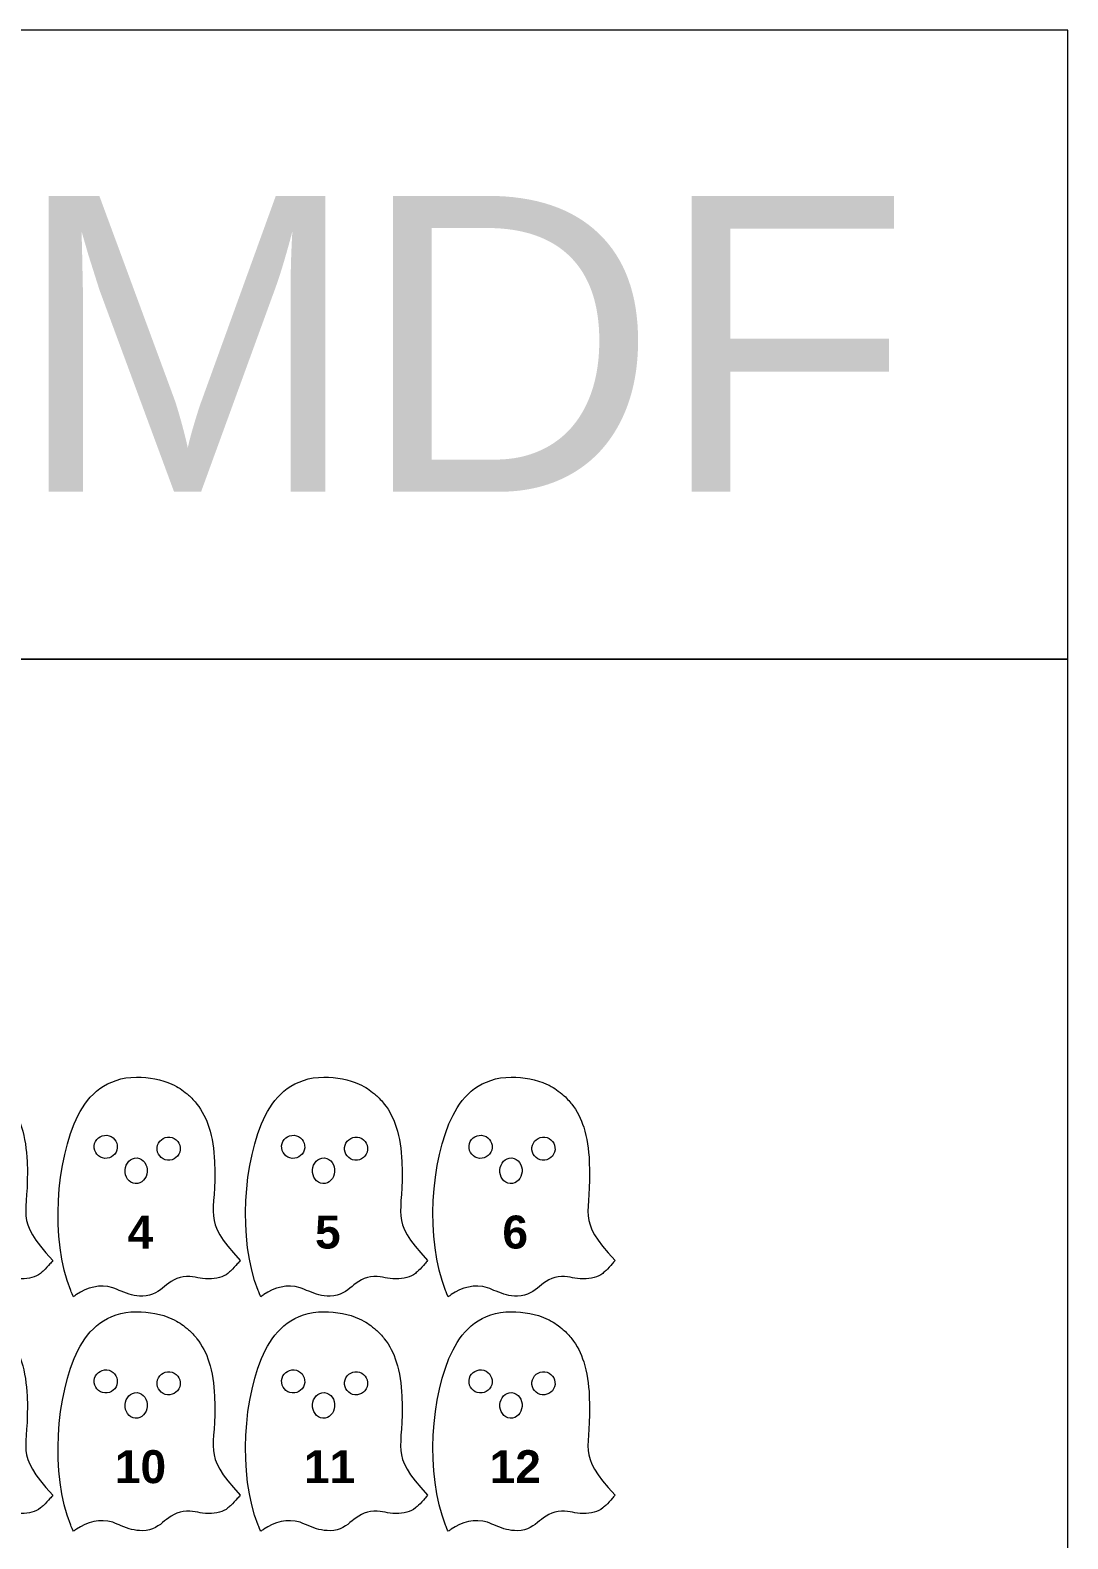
# Model space of a CAD drawing. Header units: millimetres. Extents: x -1046 to 698, y 452 to 943.
# Drawn here: x 516.2 to 697.7, y 679.1 to 943.2 of the extents above; entities that cross this region are included whole.
import ezdxf

# ---------------------------------------------------------------- set-up
doc = ezdxf.new("R2010")
doc.units = ezdxf.units.MM
doc.header["$MEASUREMENT"] = 0
doc.layers.add('Camada 1', color=7, linetype='Continuous')
doc.styles.add('0', font='arialbd.ttf', dxfattribs={"height": 1})
doc.styles.add('3', font='Arial', dxfattribs={"height": 1})

msp = doc.modelspace()

# ---------------------------------------------------------------- linework, layer by layer
at = {"layer": 'Camada 1', "color": 142, "lineweight": 20}
for points in [[(348.8268, 833.12), (697.6536, 833.12), (697.6536, 943.1868), (348.8268, 943.1868), (348.8268, 833.12)], [(348.8268, 452.12), (697.6536, 452.12), (697.6536, 833.12), (348.8268, 833.12), (348.8268, 452.12)]]:
    msp.add_lwpolyline(points, close=True, dxfattribs=at)
at = {"layer": 'Camada 1', "color": 250, "lineweight": 9}
for points, knots in [([(490.4605, 722.6178), (490.5533, 722.3831), (490.8276, 721.671), (490.9465, 721.52), (490.9465, 721.52), (491.0429, 721.5674), (491.1029, 721.6279), (491.1973, 721.6942), (491.1973, 721.6942), (491.2846, 721.7552), (491.3633, 721.8128), (491.4563, 721.8764), (491.4563, 721.8764), (493.2995, 723.1395), (495.5813, 723.7703), (497.8003, 723.0895), (497.8003, 723.0895), (498.3241, 722.9288), (498.8083, 722.668), (499.3053, 722.4705), (499.3053, 722.4705), (500.6011, 721.9555), (501.5542, 721.6153), (503.0555, 721.6153), (503.0555, 721.6153), (504.8116, 721.6153), (505.9472, 722.5658), (506.8898, 723.3239), (506.8898, 723.3239), (507.729, 723.9987), (509.1486, 725.0557), (510.7234, 725.0557), (510.7234, 725.0557), (512.332, 725.0557), (513.0266, 724.6364), (514.5575, 724.6364), (514.5575, 724.6364), (515.9599, 724.6364), (517.1006, 724.9172), (517.963, 725.6018), (517.963, 725.6018), (518.1811, 725.775), (518.3465, 725.9317), (518.5373, 726.1032), (518.5373, 726.1032), (518.8167, 726.3545), (519.3313, 726.9514), (519.605, 727.2417), (519.605, 727.2417), (519.6835, 727.3249), (519.7873, 727.4486), (519.8583, 727.5412), (519.8583, 727.5412), (519.945, 727.6545), (520.0355, 727.7254), (520.1142, 727.8492), (520.1142, 727.8492), (513.1267, 735.4102), (516.0781, 735.3878), (515.6103, 745.1748), (515.6103, 745.1748), (515.5093, 747.289), (515.2422, 749.2914), (514.6336, 751.1993), (514.6336, 751.1993), (514.1877, 752.5977), (513.4422, 754.0951), (512.5369, 755.227), (512.5369, 755.227), (512.1561, 755.7031), (511.5121, 756.4428), (511.0566, 756.8088), (511.0566, 756.8088), (510.9732, 756.8758), (510.9052, 756.9448), (510.8199, 757.0138), (510.8199, 757.0138), (509.9096, 757.7509), (509.3534, 758.1647), (508.1449, 758.7242), (508.1449, 758.7242), (506.3626, 759.5494), (504.1277, 759.9469), (501.9624, 759.9469), (501.9624, 759.9469), (499.3499, 759.9469), (497.227, 759.1134), (495.5535, 757.9297), (495.5535, 757.9297), (493.9763, 756.8142), (492.6339, 754.9945), (491.7786, 753.2919), (491.7786, 753.2919), (487.8132, 745.3985), (486.9419, 731.523), (490.4605, 722.6178)], [0, 0, 0, 0, 0.04, 0.04, 0.04, 0.04, 0.08, 0.08, 0.08, 0.08, 0.12, 0.12, 0.12, 0.12, 0.16, 0.16, 0.16, 0.16, 0.2, 0.2, 0.2, 0.2, 0.24, 0.24, 0.24, 0.24, 0.28, 0.28, 0.28, 0.28, 0.32, 0.32, 0.32, 0.32, 0.36, 0.36, 0.36, 0.36, 0.4, 0.4, 0.4, 0.4, 0.44, 0.44, 0.44, 0.44, 0.48, 0.48, 0.48, 0.48, 0.52, 0.52, 0.52, 0.52, 0.56, 0.56, 0.56, 0.56, 0.6, 0.6, 0.6, 0.6, 0.64, 0.64, 0.64, 0.64, 0.68, 0.68, 0.68, 0.68, 0.72, 0.72, 0.72, 0.72, 0.76, 0.76, 0.76, 0.76, 0.8, 0.8, 0.8, 0.8, 0.84, 0.84, 0.84, 0.84, 0.88, 0.88, 0.88, 0.88, 0.92, 0.92, 0.92, 0.92, 1, 1, 1, 1]), ([(523.2402, 722.6178), (523.333, 722.3831), (523.6073, 721.671), (523.7262, 721.52), (523.7262, 721.52), (523.8226, 721.5674), (523.8826, 721.6279), (523.977, 721.6942), (523.977, 721.6942), (524.0643, 721.7552), (524.143, 721.8128), (524.236, 721.8764), (524.236, 721.8764), (526.0792, 723.1395), (528.361, 723.7703), (530.58, 723.0895), (530.58, 723.0895), (531.1038, 722.9288), (531.588, 722.668), (532.085, 722.4705), (532.085, 722.4705), (533.3808, 721.9555), (534.3339, 721.6153), (535.8352, 721.6153), (535.8352, 721.6153), (537.5913, 721.6153), (538.7269, 722.5658), (539.6695, 723.3239), (539.6695, 723.3239), (540.5087, 723.9987), (541.9283, 725.0557), (543.5031, 725.0557), (543.5031, 725.0557), (545.1117, 725.0557), (545.8063, 724.6364), (547.3372, 724.6364), (547.3372, 724.6364), (548.7396, 724.6364), (549.8803, 724.9172), (550.7427, 725.6018), (550.7427, 725.6018), (550.9608, 725.775), (551.1262, 725.9317), (551.317, 726.1032), (551.317, 726.1032), (551.5964, 726.3545), (552.111, 726.9514), (552.3847, 727.2417), (552.3847, 727.2417), (552.4632, 727.3249), (552.567, 727.4486), (552.638, 727.5412), (552.638, 727.5412), (552.7247, 727.6545), (552.8152, 727.7254), (552.8939, 727.8492), (552.8939, 727.8492), (545.9064, 735.4102), (548.8578, 735.3878), (548.39, 745.1748), (548.39, 745.1748), (548.289, 747.289), (548.0219, 749.2914), (547.4133, 751.1993), (547.4133, 751.1993), (546.9674, 752.5977), (546.2219, 754.0951), (545.3166, 755.227), (545.3166, 755.227), (544.9358, 755.7031), (544.2918, 756.4428), (543.8363, 756.8088), (543.8363, 756.8088), (543.7529, 756.8758), (543.6849, 756.9448), (543.5996, 757.0138), (543.5996, 757.0138), (542.6893, 757.7509), (542.1331, 758.1647), (540.9246, 758.7242), (540.9246, 758.7242), (539.1423, 759.5494), (536.9074, 759.9469), (534.7421, 759.9469), (534.7421, 759.9469), (532.1296, 759.9469), (530.0067, 759.1134), (528.3332, 757.9297), (528.3332, 757.9297), (526.756, 756.8142), (525.4136, 754.9945), (524.5583, 753.2919), (524.5583, 753.2919), (520.5929, 745.3985), (519.7216, 731.523), (523.2402, 722.6178)], [0, 0, 0, 0, 0.04, 0.04, 0.04, 0.04, 0.08, 0.08, 0.08, 0.08, 0.12, 0.12, 0.12, 0.12, 0.16, 0.16, 0.16, 0.16, 0.2, 0.2, 0.2, 0.2, 0.24, 0.24, 0.24, 0.24, 0.28, 0.28, 0.28, 0.28, 0.32, 0.32, 0.32, 0.32, 0.36, 0.36, 0.36, 0.36, 0.4, 0.4, 0.4, 0.4, 0.44, 0.44, 0.44, 0.44, 0.48, 0.48, 0.48, 0.48, 0.52, 0.52, 0.52, 0.52, 0.56, 0.56, 0.56, 0.56, 0.6, 0.6, 0.6, 0.6, 0.64, 0.64, 0.64, 0.64, 0.68, 0.68, 0.68, 0.68, 0.72, 0.72, 0.72, 0.72, 0.76, 0.76, 0.76, 0.76, 0.8, 0.8, 0.8, 0.8, 0.84, 0.84, 0.84, 0.84, 0.88, 0.88, 0.88, 0.88, 0.92, 0.92, 0.92, 0.92, 1, 1, 1, 1]), ([(556.0199, 722.6178), (556.1127, 722.3831), (556.387, 721.671), (556.5059, 721.52), (556.5059, 721.52), (556.6023, 721.5674), (556.6623, 721.6279), (556.7567, 721.6942), (556.7567, 721.6942), (556.844, 721.7552), (556.9227, 721.8128), (557.0157, 721.8764), (557.0157, 721.8764), (558.8589, 723.1395), (561.1407, 723.7703), (563.3597, 723.0895), (563.3597, 723.0895), (563.8835, 722.9288), (564.3677, 722.668), (564.8647, 722.4705), (564.8647, 722.4705), (566.1605, 721.9555), (567.1136, 721.6153), (568.6149, 721.6153), (568.6149, 721.6153), (570.371, 721.6153), (571.5066, 722.5658), (572.4492, 723.3239), (572.4492, 723.3239), (573.2884, 723.9987), (574.708, 725.0557), (576.2828, 725.0557), (576.2828, 725.0557), (577.8914, 725.0557), (578.586, 724.6364), (580.1169, 724.6364), (580.1169, 724.6364), (581.5193, 724.6364), (582.66, 724.9172), (583.5224, 725.6018), (583.5224, 725.6018), (583.7405, 725.775), (583.9059, 725.9317), (584.0967, 726.1032), (584.0967, 726.1032), (584.3761, 726.3545), (584.8907, 726.9514), (585.1644, 727.2417), (585.1644, 727.2417), (585.2429, 727.3249), (585.3467, 727.4486), (585.4177, 727.5412), (585.4177, 727.5412), (585.5044, 727.6545), (585.5949, 727.7254), (585.6736, 727.8492), (585.6736, 727.8492), (578.6861, 735.4102), (581.6375, 735.3878), (581.1697, 745.1748), (581.1697, 745.1748), (581.0687, 747.289), (580.8016, 749.2914), (580.193, 751.1993), (580.193, 751.1993), (579.7471, 752.5977), (579.0016, 754.0951), (578.0963, 755.227), (578.0963, 755.227), (577.7155, 755.7031), (577.0715, 756.4428), (576.616, 756.8088), (576.616, 756.8088), (576.5326, 756.8758), (576.4646, 756.9448), (576.3793, 757.0138), (576.3793, 757.0138), (575.469, 757.7509), (574.9128, 758.1647), (573.7043, 758.7242), (573.7043, 758.7242), (571.922, 759.5494), (569.6871, 759.9469), (567.5218, 759.9469), (567.5218, 759.9469), (564.9093, 759.9469), (562.7864, 759.1134), (561.1129, 757.9297), (561.1129, 757.9297), (559.5357, 756.8142), (558.1933, 754.9945), (557.338, 753.2919), (557.338, 753.2919), (553.3726, 745.3985), (552.5013, 731.523), (556.0199, 722.6178)], [0, 0, 0, 0, 0.04, 0.04, 0.04, 0.04, 0.08, 0.08, 0.08, 0.08, 0.12, 0.12, 0.12, 0.12, 0.16, 0.16, 0.16, 0.16, 0.2, 0.2, 0.2, 0.2, 0.24, 0.24, 0.24, 0.24, 0.28, 0.28, 0.28, 0.28, 0.32, 0.32, 0.32, 0.32, 0.36, 0.36, 0.36, 0.36, 0.4, 0.4, 0.4, 0.4, 0.44, 0.44, 0.44, 0.44, 0.48, 0.48, 0.48, 0.48, 0.52, 0.52, 0.52, 0.52, 0.56, 0.56, 0.56, 0.56, 0.6, 0.6, 0.6, 0.6, 0.64, 0.64, 0.64, 0.64, 0.68, 0.68, 0.68, 0.68, 0.72, 0.72, 0.72, 0.72, 0.76, 0.76, 0.76, 0.76, 0.8, 0.8, 0.8, 0.8, 0.84, 0.84, 0.84, 0.84, 0.88, 0.88, 0.88, 0.88, 0.92, 0.92, 0.92, 0.92, 1, 1, 1, 1]), ([(588.7996, 722.6178), (588.8924, 722.3831), (589.1667, 721.671), (589.2856, 721.52), (589.2856, 721.52), (589.382, 721.5674), (589.442, 721.6279), (589.5364, 721.6942), (589.5364, 721.6942), (589.6237, 721.7552), (589.7024, 721.8128), (589.7954, 721.8764), (589.7954, 721.8764), (591.6386, 723.1395), (593.9204, 723.7703), (596.1394, 723.0895), (596.1394, 723.0895), (596.6632, 722.9288), (597.1474, 722.668), (597.6444, 722.4705), (597.6444, 722.4705), (598.9402, 721.9555), (599.8933, 721.6153), (601.3946, 721.6153), (601.3946, 721.6153), (603.1507, 721.6153), (604.2863, 722.5658), (605.2289, 723.3239), (605.2289, 723.3239), (606.0681, 723.9987), (607.4877, 725.0557), (609.0625, 725.0557), (609.0625, 725.0557), (610.6711, 725.0557), (611.3657, 724.6364), (612.8966, 724.6364), (612.8966, 724.6364), (614.299, 724.6364), (615.4397, 724.9172), (616.3021, 725.6018), (616.3021, 725.6018), (616.5202, 725.775), (616.6856, 725.9317), (616.8764, 726.1032), (616.8764, 726.1032), (617.1558, 726.3545), (617.6704, 726.9514), (617.9441, 727.2417), (617.9441, 727.2417), (618.0226, 727.3249), (618.1264, 727.4486), (618.1974, 727.5412), (618.1974, 727.5412), (618.2841, 727.6545), (618.3746, 727.7254), (618.4533, 727.8492), (618.4533, 727.8492), (611.4658, 735.4102), (614.4172, 735.3878), (613.9494, 745.1748), (613.9494, 745.1748), (613.8484, 747.289), (613.5813, 749.2914), (612.9727, 751.1993), (612.9727, 751.1993), (612.5268, 752.5977), (611.7813, 754.0951), (610.876, 755.227), (610.876, 755.227), (610.4952, 755.7031), (609.8512, 756.4428), (609.3957, 756.8088), (609.3957, 756.8088), (609.3123, 756.8758), (609.2443, 756.9448), (609.159, 757.0138), (609.159, 757.0138), (608.2487, 757.7509), (607.6925, 758.1647), (606.484, 758.7242), (606.484, 758.7242), (604.7017, 759.5494), (602.4668, 759.9469), (600.3015, 759.9469), (600.3015, 759.9469), (597.689, 759.9469), (595.5661, 759.1134), (593.8926, 757.9297), (593.8926, 757.9297), (592.3154, 756.8142), (590.973, 754.9945), (590.1177, 753.2919), (590.1177, 753.2919), (586.1523, 745.3985), (585.281, 731.523), (588.7996, 722.6178)], [0, 0, 0, 0, 0.04, 0.04, 0.04, 0.04, 0.08, 0.08, 0.08, 0.08, 0.12, 0.12, 0.12, 0.12, 0.16, 0.16, 0.16, 0.16, 0.2, 0.2, 0.2, 0.2, 0.24, 0.24, 0.24, 0.24, 0.28, 0.28, 0.28, 0.28, 0.32, 0.32, 0.32, 0.32, 0.36, 0.36, 0.36, 0.36, 0.4, 0.4, 0.4, 0.4, 0.44, 0.44, 0.44, 0.44, 0.48, 0.48, 0.48, 0.48, 0.52, 0.52, 0.52, 0.52, 0.56, 0.56, 0.56, 0.56, 0.6, 0.6, 0.6, 0.6, 0.64, 0.64, 0.64, 0.64, 0.68, 0.68, 0.68, 0.68, 0.72, 0.72, 0.72, 0.72, 0.76, 0.76, 0.76, 0.76, 0.8, 0.8, 0.8, 0.8, 0.84, 0.84, 0.84, 0.84, 0.88, 0.88, 0.88, 0.88, 0.92, 0.92, 0.92, 0.92, 1, 1, 1, 1]), ([(529.134, 749.756), (528.0937, 749.6176), (527.2042, 748.707), (527.3674, 747.4851), (527.3674, 747.4851), (527.5043, 746.4599), (528.4508, 745.5839), (529.6412, 745.7463), (529.6412, 745.7463), (530.6621, 745.8856), (531.5332, 746.8136), (531.3781, 748.0169), (531.3781, 748.0169), (531.2475, 749.0295), (530.3139, 749.913), (529.134, 749.756)], [0, 0, 0, 0, 0.2, 0.2, 0.2, 0.2, 0.4, 0.4, 0.4, 0.4, 0.6, 0.6, 0.6, 0.6, 1, 1, 1, 1]), ([(561.9137, 749.756), (560.8734, 749.6176), (559.9839, 748.707), (560.1471, 747.4851), (560.1471, 747.4851), (560.284, 746.4599), (561.2305, 745.5839), (562.4209, 745.7463), (562.4209, 745.7463), (563.4418, 745.8856), (564.3129, 746.8136), (564.1578, 748.0169), (564.1578, 748.0169), (564.0272, 749.0295), (563.0936, 749.913), (561.9137, 749.756)], [0, 0, 0, 0, 0.2, 0.2, 0.2, 0.2, 0.4, 0.4, 0.4, 0.4, 0.6, 0.6, 0.6, 0.6, 1, 1, 1, 1]), ([(594.6934, 749.756), (593.6531, 749.6176), (592.7636, 748.707), (592.9268, 747.4851), (592.9268, 747.4851), (593.0637, 746.4599), (594.0102, 745.5839), (595.2006, 745.7463), (595.2006, 745.7463), (596.2215, 745.8856), (597.0926, 746.8136), (596.9375, 748.0169), (596.9375, 748.0169), (596.8069, 749.0295), (595.8733, 749.913), (594.6934, 749.756)], [0, 0, 0, 0, 0.2, 0.2, 0.2, 0.2, 0.4, 0.4, 0.4, 0.4, 0.6, 0.6, 0.6, 0.6, 1, 1, 1, 1]), ([(540.1784, 749.4331), (539.1191, 749.3176), (538.2412, 748.4052), (538.3697, 747.1975), (538.3697, 747.1975), (538.48, 746.1605), (539.4171, 745.2829), (540.6065, 745.4131), (540.6065, 745.4131), (541.6326, 745.5253), (542.5202, 746.4588), (542.3911, 747.6399), (542.3911, 747.6399), (542.2776, 748.6756), (541.3491, 749.5606), (540.1784, 749.4331)], [0, 0, 0, 0, 0.2, 0.2, 0.2, 0.2, 0.4, 0.4, 0.4, 0.4, 0.6, 0.6, 0.6, 0.6, 1, 1, 1, 1]), ([(572.9581, 749.4331), (571.8988, 749.3176), (571.0209, 748.4052), (571.1494, 747.1975), (571.1494, 747.1975), (571.2597, 746.1605), (572.1968, 745.2829), (573.3862, 745.4131), (573.3862, 745.4131), (574.4123, 745.5253), (575.2999, 746.4588), (575.1708, 747.6399), (575.1708, 747.6399), (575.0573, 748.6756), (574.1288, 749.5606), (572.9581, 749.4331)], [0, 0, 0, 0, 0.2, 0.2, 0.2, 0.2, 0.4, 0.4, 0.4, 0.4, 0.6, 0.6, 0.6, 0.6, 1, 1, 1, 1]), ([(605.7378, 749.4331), (604.6785, 749.3176), (603.8006, 748.4052), (603.9291, 747.1975), (603.9291, 747.1975), (604.0394, 746.1605), (604.9765, 745.2829), (606.1659, 745.4131), (606.1659, 745.4131), (607.192, 745.5253), (608.0796, 746.4588), (607.9505, 747.6399), (607.9505, 747.6399), (607.837, 748.6756), (606.9085, 749.5606), (605.7378, 749.4331)], [0, 0, 0, 0, 0.2, 0.2, 0.2, 0.2, 0.4, 0.4, 0.4, 0.4, 0.6, 0.6, 0.6, 0.6, 1, 1, 1, 1]), ([(534.4033, 745.7684), (533.3771, 745.5749), (532.6201, 744.5079), (532.7626, 743.2452), (532.7626, 743.2452), (532.8837, 742.1735), (533.7612, 741.1282), (534.9847, 741.3458), (534.9847, 741.3458), (535.9949, 741.5255), (536.7494, 742.6044), (536.6227, 743.8334), (536.6227, 743.8334), (536.5123, 744.9035), (535.6424, 746.002), (534.4033, 745.7684)], [0, 0, 0, 0, 0.2, 0.2, 0.2, 0.2, 0.4, 0.4, 0.4, 0.4, 0.6, 0.6, 0.6, 0.6, 1, 1, 1, 1]), ([(567.183, 745.7684), (566.1568, 745.5749), (565.3998, 744.5079), (565.5423, 743.2452), (565.5423, 743.2452), (565.6634, 742.1735), (566.5409, 741.1282), (567.7644, 741.3458), (567.7644, 741.3458), (568.7746, 741.5255), (569.5291, 742.6044), (569.4024, 743.8334), (569.4024, 743.8334), (569.292, 744.9035), (568.4221, 746.002), (567.183, 745.7684)], [0, 0, 0, 0, 0.2, 0.2, 0.2, 0.2, 0.4, 0.4, 0.4, 0.4, 0.6, 0.6, 0.6, 0.6, 1, 1, 1, 1]), ([(599.9627, 745.7684), (598.9365, 745.5749), (598.1795, 744.5079), (598.322, 743.2452), (598.322, 743.2452), (598.4431, 742.1735), (599.3206, 741.1282), (600.5441, 741.3458), (600.5441, 741.3458), (601.5543, 741.5255), (602.3088, 742.6044), (602.1821, 743.8334), (602.1821, 743.8334), (602.0717, 744.9035), (601.2018, 746.002), (599.9627, 745.7684)], [0, 0, 0, 0, 0.2, 0.2, 0.2, 0.2, 0.4, 0.4, 0.4, 0.4, 0.6, 0.6, 0.6, 0.6, 1, 1, 1, 1]), ([(490.4605, 681.5544), (490.5533, 681.3197), (490.8276, 680.6076), (490.9465, 680.4566), (490.9465, 680.4566), (491.0429, 680.504), (491.1029, 680.5645), (491.1973, 680.6308), (491.1973, 680.6308), (491.2846, 680.6918), (491.3633, 680.7494), (491.4563, 680.813), (491.4563, 680.813), (493.2995, 682.0761), (495.5813, 682.7069), (497.8003, 682.0261), (497.8003, 682.0261), (498.3241, 681.8654), (498.8083, 681.6046), (499.3053, 681.4071), (499.3053, 681.4071), (500.6011, 680.8921), (501.5542, 680.5519), (503.0555, 680.5519), (503.0555, 680.5519), (504.8116, 680.5519), (505.9472, 681.5024), (506.8898, 682.2605), (506.8898, 682.2605), (507.729, 682.9353), (509.1486, 683.9923), (510.7234, 683.9923), (510.7234, 683.9923), (512.332, 683.9923), (513.0266, 683.573), (514.5575, 683.573), (514.5575, 683.573), (515.9599, 683.573), (517.1006, 683.8538), (517.963, 684.5384), (517.963, 684.5384), (518.1811, 684.7116), (518.3465, 684.8683), (518.5373, 685.0398), (518.5373, 685.0398), (518.8167, 685.2911), (519.3313, 685.888), (519.605, 686.1783), (519.605, 686.1783), (519.6835, 686.2615), (519.7873, 686.3852), (519.8583, 686.4778), (519.8583, 686.4778), (519.945, 686.5911), (520.0355, 686.662), (520.1142, 686.7858), (520.1142, 686.7858), (513.1267, 694.3468), (516.0781, 694.3244), (515.6103, 704.1114), (515.6103, 704.1114), (515.5093, 706.2256), (515.2422, 708.228), (514.6336, 710.1359), (514.6336, 710.1359), (514.1877, 711.5343), (513.4422, 713.0317), (512.5369, 714.1636), (512.5369, 714.1636), (512.1561, 714.6397), (511.5121, 715.3794), (511.0566, 715.7454), (511.0566, 715.7454), (510.9732, 715.8124), (510.9052, 715.8814), (510.8199, 715.9504), (510.8199, 715.9504), (509.9096, 716.6875), (509.3534, 717.1013), (508.1449, 717.6608), (508.1449, 717.6608), (506.3626, 718.486), (504.1277, 718.8835), (501.9624, 718.8835), (501.9624, 718.8835), (499.3499, 718.8835), (497.227, 718.05), (495.5535, 716.8663), (495.5535, 716.8663), (493.9763, 715.7508), (492.6339, 713.9311), (491.7786, 712.2285), (491.7786, 712.2285), (487.8132, 704.3351), (486.9419, 690.4596), (490.4605, 681.5544)], [0, 0, 0, 0, 0.04, 0.04, 0.04, 0.04, 0.08, 0.08, 0.08, 0.08, 0.12, 0.12, 0.12, 0.12, 0.16, 0.16, 0.16, 0.16, 0.2, 0.2, 0.2, 0.2, 0.24, 0.24, 0.24, 0.24, 0.28, 0.28, 0.28, 0.28, 0.32, 0.32, 0.32, 0.32, 0.36, 0.36, 0.36, 0.36, 0.4, 0.4, 0.4, 0.4, 0.44, 0.44, 0.44, 0.44, 0.48, 0.48, 0.48, 0.48, 0.52, 0.52, 0.52, 0.52, 0.56, 0.56, 0.56, 0.56, 0.6, 0.6, 0.6, 0.6, 0.64, 0.64, 0.64, 0.64, 0.68, 0.68, 0.68, 0.68, 0.72, 0.72, 0.72, 0.72, 0.76, 0.76, 0.76, 0.76, 0.8, 0.8, 0.8, 0.8, 0.84, 0.84, 0.84, 0.84, 0.88, 0.88, 0.88, 0.88, 0.92, 0.92, 0.92, 0.92, 1, 1, 1, 1]), ([(523.2402, 681.5544), (523.333, 681.3197), (523.6073, 680.6076), (523.7262, 680.4566), (523.7262, 680.4566), (523.8226, 680.504), (523.8826, 680.5645), (523.977, 680.6308), (523.977, 680.6308), (524.0643, 680.6918), (524.143, 680.7494), (524.236, 680.813), (524.236, 680.813), (526.0792, 682.0761), (528.361, 682.7069), (530.58, 682.0261), (530.58, 682.0261), (531.1038, 681.8654), (531.588, 681.6046), (532.085, 681.4071), (532.085, 681.4071), (533.3808, 680.8921), (534.3339, 680.5519), (535.8352, 680.5519), (535.8352, 680.5519), (537.5913, 680.5519), (538.7269, 681.5024), (539.6695, 682.2605), (539.6695, 682.2605), (540.5087, 682.9353), (541.9283, 683.9923), (543.5031, 683.9923), (543.5031, 683.9923), (545.1117, 683.9923), (545.8063, 683.573), (547.3372, 683.573), (547.3372, 683.573), (548.7396, 683.573), (549.8803, 683.8538), (550.7427, 684.5384), (550.7427, 684.5384), (550.9608, 684.7116), (551.1262, 684.8683), (551.317, 685.0398), (551.317, 685.0398), (551.5964, 685.2911), (552.111, 685.888), (552.3847, 686.1783), (552.3847, 686.1783), (552.4632, 686.2615), (552.567, 686.3852), (552.638, 686.4778), (552.638, 686.4778), (552.7247, 686.5911), (552.8152, 686.662), (552.8939, 686.7858), (552.8939, 686.7858), (545.9064, 694.3468), (548.8578, 694.3244), (548.39, 704.1114), (548.39, 704.1114), (548.289, 706.2256), (548.0219, 708.228), (547.4133, 710.1359), (547.4133, 710.1359), (546.9674, 711.5343), (546.2219, 713.0317), (545.3166, 714.1636), (545.3166, 714.1636), (544.9358, 714.6397), (544.2918, 715.3794), (543.8363, 715.7454), (543.8363, 715.7454), (543.7529, 715.8124), (543.6849, 715.8814), (543.5996, 715.9504), (543.5996, 715.9504), (542.6893, 716.6875), (542.1331, 717.1013), (540.9246, 717.6608), (540.9246, 717.6608), (539.1423, 718.486), (536.9074, 718.8835), (534.7421, 718.8835), (534.7421, 718.8835), (532.1296, 718.8835), (530.0067, 718.05), (528.3332, 716.8663), (528.3332, 716.8663), (526.756, 715.7508), (525.4136, 713.9311), (524.5583, 712.2285), (524.5583, 712.2285), (520.5929, 704.3351), (519.7216, 690.4596), (523.2402, 681.5544)], [0, 0, 0, 0, 0.04, 0.04, 0.04, 0.04, 0.08, 0.08, 0.08, 0.08, 0.12, 0.12, 0.12, 0.12, 0.16, 0.16, 0.16, 0.16, 0.2, 0.2, 0.2, 0.2, 0.24, 0.24, 0.24, 0.24, 0.28, 0.28, 0.28, 0.28, 0.32, 0.32, 0.32, 0.32, 0.36, 0.36, 0.36, 0.36, 0.4, 0.4, 0.4, 0.4, 0.44, 0.44, 0.44, 0.44, 0.48, 0.48, 0.48, 0.48, 0.52, 0.52, 0.52, 0.52, 0.56, 0.56, 0.56, 0.56, 0.6, 0.6, 0.6, 0.6, 0.64, 0.64, 0.64, 0.64, 0.68, 0.68, 0.68, 0.68, 0.72, 0.72, 0.72, 0.72, 0.76, 0.76, 0.76, 0.76, 0.8, 0.8, 0.8, 0.8, 0.84, 0.84, 0.84, 0.84, 0.88, 0.88, 0.88, 0.88, 0.92, 0.92, 0.92, 0.92, 1, 1, 1, 1]), ([(556.0199, 681.5544), (556.1127, 681.3197), (556.387, 680.6076), (556.5059, 680.4566), (556.5059, 680.4566), (556.6023, 680.504), (556.6623, 680.5645), (556.7567, 680.6308), (556.7567, 680.6308), (556.844, 680.6918), (556.9227, 680.7494), (557.0157, 680.813), (557.0157, 680.813), (558.8589, 682.0761), (561.1407, 682.7069), (563.3597, 682.0261), (563.3597, 682.0261), (563.8835, 681.8654), (564.3677, 681.6046), (564.8647, 681.4071), (564.8647, 681.4071), (566.1605, 680.8921), (567.1136, 680.5519), (568.6149, 680.5519), (568.6149, 680.5519), (570.371, 680.5519), (571.5066, 681.5024), (572.4492, 682.2605), (572.4492, 682.2605), (573.2884, 682.9353), (574.708, 683.9923), (576.2828, 683.9923), (576.2828, 683.9923), (577.8914, 683.9923), (578.586, 683.573), (580.1169, 683.573), (580.1169, 683.573), (581.5193, 683.573), (582.66, 683.8538), (583.5224, 684.5384), (583.5224, 684.5384), (583.7405, 684.7116), (583.9059, 684.8683), (584.0967, 685.0398), (584.0967, 685.0398), (584.3761, 685.2911), (584.8907, 685.888), (585.1644, 686.1783), (585.1644, 686.1783), (585.2429, 686.2615), (585.3467, 686.3852), (585.4177, 686.4778), (585.4177, 686.4778), (585.5044, 686.5911), (585.5949, 686.662), (585.6736, 686.7858), (585.6736, 686.7858), (578.6861, 694.3468), (581.6375, 694.3244), (581.1697, 704.1114), (581.1697, 704.1114), (581.0687, 706.2256), (580.8016, 708.228), (580.193, 710.1359), (580.193, 710.1359), (579.7471, 711.5343), (579.0016, 713.0317), (578.0963, 714.1636), (578.0963, 714.1636), (577.7155, 714.6397), (577.0715, 715.3794), (576.616, 715.7454), (576.616, 715.7454), (576.5326, 715.8124), (576.4646, 715.8814), (576.3793, 715.9504), (576.3793, 715.9504), (575.469, 716.6875), (574.9128, 717.1013), (573.7043, 717.6608), (573.7043, 717.6608), (571.922, 718.486), (569.6871, 718.8835), (567.5218, 718.8835), (567.5218, 718.8835), (564.9093, 718.8835), (562.7864, 718.05), (561.1129, 716.8663), (561.1129, 716.8663), (559.5357, 715.7508), (558.1933, 713.9311), (557.338, 712.2285), (557.338, 712.2285), (553.3726, 704.3351), (552.5013, 690.4596), (556.0199, 681.5544)], [0, 0, 0, 0, 0.04, 0.04, 0.04, 0.04, 0.08, 0.08, 0.08, 0.08, 0.12, 0.12, 0.12, 0.12, 0.16, 0.16, 0.16, 0.16, 0.2, 0.2, 0.2, 0.2, 0.24, 0.24, 0.24, 0.24, 0.28, 0.28, 0.28, 0.28, 0.32, 0.32, 0.32, 0.32, 0.36, 0.36, 0.36, 0.36, 0.4, 0.4, 0.4, 0.4, 0.44, 0.44, 0.44, 0.44, 0.48, 0.48, 0.48, 0.48, 0.52, 0.52, 0.52, 0.52, 0.56, 0.56, 0.56, 0.56, 0.6, 0.6, 0.6, 0.6, 0.64, 0.64, 0.64, 0.64, 0.68, 0.68, 0.68, 0.68, 0.72, 0.72, 0.72, 0.72, 0.76, 0.76, 0.76, 0.76, 0.8, 0.8, 0.8, 0.8, 0.84, 0.84, 0.84, 0.84, 0.88, 0.88, 0.88, 0.88, 0.92, 0.92, 0.92, 0.92, 1, 1, 1, 1]), ([(588.7996, 681.5544), (588.8924, 681.3197), (589.1667, 680.6076), (589.2856, 680.4566), (589.2856, 680.4566), (589.382, 680.504), (589.442, 680.5645), (589.5364, 680.6308), (589.5364, 680.6308), (589.6237, 680.6918), (589.7024, 680.7494), (589.7954, 680.813), (589.7954, 680.813), (591.6386, 682.0761), (593.9204, 682.7069), (596.1394, 682.0261), (596.1394, 682.0261), (596.6632, 681.8654), (597.1474, 681.6046), (597.6444, 681.4071), (597.6444, 681.4071), (598.9402, 680.8921), (599.8933, 680.5519), (601.3946, 680.5519), (601.3946, 680.5519), (603.1507, 680.5519), (604.2863, 681.5024), (605.2289, 682.2605), (605.2289, 682.2605), (606.0681, 682.9353), (607.4877, 683.9923), (609.0625, 683.9923), (609.0625, 683.9923), (610.6711, 683.9923), (611.3657, 683.573), (612.8966, 683.573), (612.8966, 683.573), (614.299, 683.573), (615.4397, 683.8538), (616.3021, 684.5384), (616.3021, 684.5384), (616.5202, 684.7116), (616.6856, 684.8683), (616.8764, 685.0398), (616.8764, 685.0398), (617.1558, 685.2911), (617.6704, 685.888), (617.9441, 686.1783), (617.9441, 686.1783), (618.0226, 686.2615), (618.1264, 686.3852), (618.1974, 686.4778), (618.1974, 686.4778), (618.2841, 686.5911), (618.3746, 686.662), (618.4533, 686.7858), (618.4533, 686.7858), (611.4658, 694.3468), (614.4172, 694.3244), (613.9494, 704.1114), (613.9494, 704.1114), (613.8484, 706.2256), (613.5813, 708.228), (612.9727, 710.1359), (612.9727, 710.1359), (612.5268, 711.5343), (611.7813, 713.0317), (610.876, 714.1636), (610.876, 714.1636), (610.4952, 714.6397), (609.8512, 715.3794), (609.3957, 715.7454), (609.3957, 715.7454), (609.3123, 715.8124), (609.2443, 715.8814), (609.159, 715.9504), (609.159, 715.9504), (608.2487, 716.6875), (607.6925, 717.1013), (606.484, 717.6608), (606.484, 717.6608), (604.7017, 718.486), (602.4668, 718.8835), (600.3015, 718.8835), (600.3015, 718.8835), (597.689, 718.8835), (595.5661, 718.05), (593.8926, 716.8663), (593.8926, 716.8663), (592.3154, 715.7508), (590.973, 713.9311), (590.1177, 712.2285), (590.1177, 712.2285), (586.1523, 704.3351), (585.281, 690.4596), (588.7996, 681.5544)], [0, 0, 0, 0, 0.04, 0.04, 0.04, 0.04, 0.08, 0.08, 0.08, 0.08, 0.12, 0.12, 0.12, 0.12, 0.16, 0.16, 0.16, 0.16, 0.2, 0.2, 0.2, 0.2, 0.24, 0.24, 0.24, 0.24, 0.28, 0.28, 0.28, 0.28, 0.32, 0.32, 0.32, 0.32, 0.36, 0.36, 0.36, 0.36, 0.4, 0.4, 0.4, 0.4, 0.44, 0.44, 0.44, 0.44, 0.48, 0.48, 0.48, 0.48, 0.52, 0.52, 0.52, 0.52, 0.56, 0.56, 0.56, 0.56, 0.6, 0.6, 0.6, 0.6, 0.64, 0.64, 0.64, 0.64, 0.68, 0.68, 0.68, 0.68, 0.72, 0.72, 0.72, 0.72, 0.76, 0.76, 0.76, 0.76, 0.8, 0.8, 0.8, 0.8, 0.84, 0.84, 0.84, 0.84, 0.88, 0.88, 0.88, 0.88, 0.92, 0.92, 0.92, 0.92, 1, 1, 1, 1]), ([(529.134, 708.6926), (528.0937, 708.5542), (527.2042, 707.6436), (527.3674, 706.4217), (527.3674, 706.4217), (527.5043, 705.3965), (528.4508, 704.5205), (529.6412, 704.6829), (529.6412, 704.6829), (530.6621, 704.8222), (531.5332, 705.7502), (531.3781, 706.9535), (531.3781, 706.9535), (531.2475, 707.9661), (530.3139, 708.8496), (529.134, 708.6926)], [0, 0, 0, 0, 0.2, 0.2, 0.2, 0.2, 0.4, 0.4, 0.4, 0.4, 0.6, 0.6, 0.6, 0.6, 1, 1, 1, 1]), ([(540.1784, 708.3697), (539.1191, 708.2542), (538.2412, 707.3418), (538.3697, 706.1341), (538.3697, 706.1341), (538.48, 705.0971), (539.4171, 704.2195), (540.6065, 704.3497), (540.6065, 704.3497), (541.6326, 704.4619), (542.5202, 705.3954), (542.3911, 706.5765), (542.3911, 706.5765), (542.2776, 707.6122), (541.3491, 708.4972), (540.1784, 708.3697)], [0, 0, 0, 0, 0.2, 0.2, 0.2, 0.2, 0.4, 0.4, 0.4, 0.4, 0.6, 0.6, 0.6, 0.6, 1, 1, 1, 1]), ([(561.9137, 708.6926), (560.8734, 708.5542), (559.9839, 707.6436), (560.1471, 706.4217), (560.1471, 706.4217), (560.284, 705.3965), (561.2305, 704.5205), (562.4209, 704.6829), (562.4209, 704.6829), (563.4418, 704.8222), (564.3129, 705.7502), (564.1578, 706.9535), (564.1578, 706.9535), (564.0272, 707.9661), (563.0936, 708.8496), (561.9137, 708.6926)], [0, 0, 0, 0, 0.2, 0.2, 0.2, 0.2, 0.4, 0.4, 0.4, 0.4, 0.6, 0.6, 0.6, 0.6, 1, 1, 1, 1]), ([(572.9581, 708.3697), (571.8988, 708.2542), (571.0209, 707.3418), (571.1494, 706.1341), (571.1494, 706.1341), (571.2597, 705.0971), (572.1968, 704.2195), (573.3862, 704.3497), (573.3862, 704.3497), (574.4123, 704.4619), (575.2999, 705.3954), (575.1708, 706.5765), (575.1708, 706.5765), (575.0573, 707.6122), (574.1288, 708.4972), (572.9581, 708.3697)], [0, 0, 0, 0, 0.2, 0.2, 0.2, 0.2, 0.4, 0.4, 0.4, 0.4, 0.6, 0.6, 0.6, 0.6, 1, 1, 1, 1]), ([(594.6934, 708.6926), (593.6531, 708.5542), (592.7636, 707.6436), (592.9268, 706.4217), (592.9268, 706.4217), (593.0637, 705.3965), (594.0102, 704.5205), (595.2006, 704.6829), (595.2006, 704.6829), (596.2215, 704.8222), (597.0926, 705.7502), (596.9375, 706.9535), (596.9375, 706.9535), (596.8069, 707.9661), (595.8733, 708.8496), (594.6934, 708.6926)], [0, 0, 0, 0, 0.2, 0.2, 0.2, 0.2, 0.4, 0.4, 0.4, 0.4, 0.6, 0.6, 0.6, 0.6, 1, 1, 1, 1]), ([(605.7378, 708.3697), (604.6785, 708.2542), (603.8006, 707.3418), (603.9291, 706.1341), (603.9291, 706.1341), (604.0394, 705.0971), (604.9765, 704.2195), (606.1659, 704.3497), (606.1659, 704.3497), (607.192, 704.4619), (608.0796, 705.3954), (607.9505, 706.5765), (607.9505, 706.5765), (607.837, 707.6122), (606.9085, 708.4972), (605.7378, 708.3697)], [0, 0, 0, 0, 0.2, 0.2, 0.2, 0.2, 0.4, 0.4, 0.4, 0.4, 0.6, 0.6, 0.6, 0.6, 1, 1, 1, 1]), ([(534.4033, 704.705), (533.3771, 704.5115), (532.6201, 703.4445), (532.7626, 702.1818), (532.7626, 702.1818), (532.8837, 701.1101), (533.7612, 700.0648), (534.9847, 700.2824), (534.9847, 700.2824), (535.9949, 700.4621), (536.7494, 701.541), (536.6227, 702.77), (536.6227, 702.77), (536.5123, 703.8401), (535.6424, 704.9386), (534.4033, 704.705)], [0, 0, 0, 0, 0.2, 0.2, 0.2, 0.2, 0.4, 0.4, 0.4, 0.4, 0.6, 0.6, 0.6, 0.6, 1, 1, 1, 1]), ([(567.183, 704.705), (566.1568, 704.5115), (565.3998, 703.4445), (565.5423, 702.1818), (565.5423, 702.1818), (565.6634, 701.1101), (566.5409, 700.0648), (567.7644, 700.2824), (567.7644, 700.2824), (568.7746, 700.4621), (569.5291, 701.541), (569.4024, 702.77), (569.4024, 702.77), (569.292, 703.8401), (568.4221, 704.9386), (567.183, 704.705)], [0, 0, 0, 0, 0.2, 0.2, 0.2, 0.2, 0.4, 0.4, 0.4, 0.4, 0.6, 0.6, 0.6, 0.6, 1, 1, 1, 1]), ([(599.9627, 704.705), (598.9365, 704.5115), (598.1795, 703.4445), (598.322, 702.1818), (598.322, 702.1818), (598.4431, 701.1101), (599.3206, 700.0648), (600.5441, 700.2824), (600.5441, 700.2824), (601.5543, 700.4621), (602.3088, 701.541), (602.1821, 702.77), (602.1821, 702.77), (602.0717, 703.8401), (601.2018, 704.9386), (599.9627, 704.705)], [0, 0, 0, 0, 0.2, 0.2, 0.2, 0.2, 0.4, 0.4, 0.4, 0.4, 0.6, 0.6, 0.6, 0.6, 1, 1, 1, 1])]:
    msp.add_open_spline(points, degree=3, knots=knots, dxfattribs=at)

# ---------------------------------------------------------------- texts
at = {"layer": 'Camada 1', "color": 142, "style": '3'}
msp.add_text('1/8" MDF', height=51.7883, dxfattribs=at).set_placement((367.1079, 862.403))
at = {"layer": 'Camada 1', "color": 114, "style": '0'}
for s, height, p in [('4', 5.7676, (533.1933, 729.9464)), ('5', 5.7676, (565.973, 729.9464)), ('6', 5.7676, (598.7527, 729.9464)), ('10', 5.76763, (530.9657, 688.883)), ('11', 5.76763, (564.0424, 688.883)), ('12', 5.76763, (596.5251, 688.883))]:
    msp.add_text(s, height=height, dxfattribs=at).set_placement(p)

doc.saveas('drawing.dxf')
